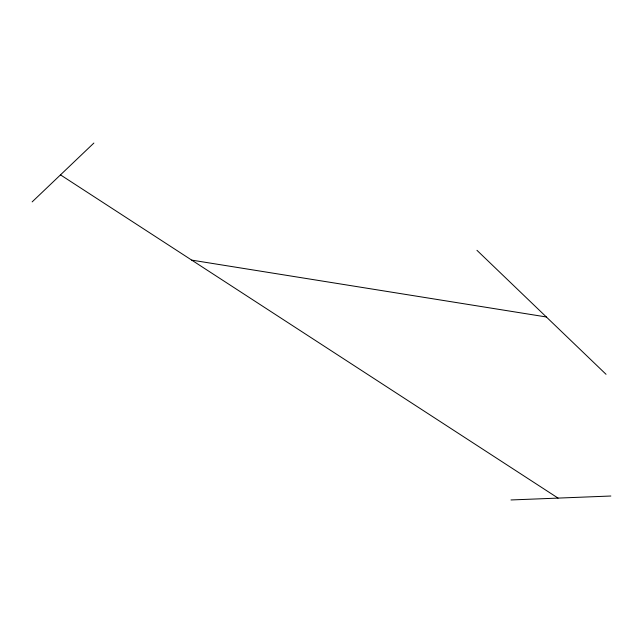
<?xml version="1.0" encoding="UTF-8"?>
<svg xmlns="http://www.w3.org/2000/svg" width="643" height="643" viewBox="0 0 643 643"><rect width="100%" height="100%" fill="white"/><g stroke="black" fill="none" stroke-linecap="round" stroke-linejoin="round"><path stroke-width="0.96" d="M32.15 201.894L93.878 143.043M510.984 499.957L610.85 496.018M191.727 260.126L546.357 316.975M60.49 174.872L558.068 498.1M476.961 250.32L606.036 374.298"/></g></svg>
